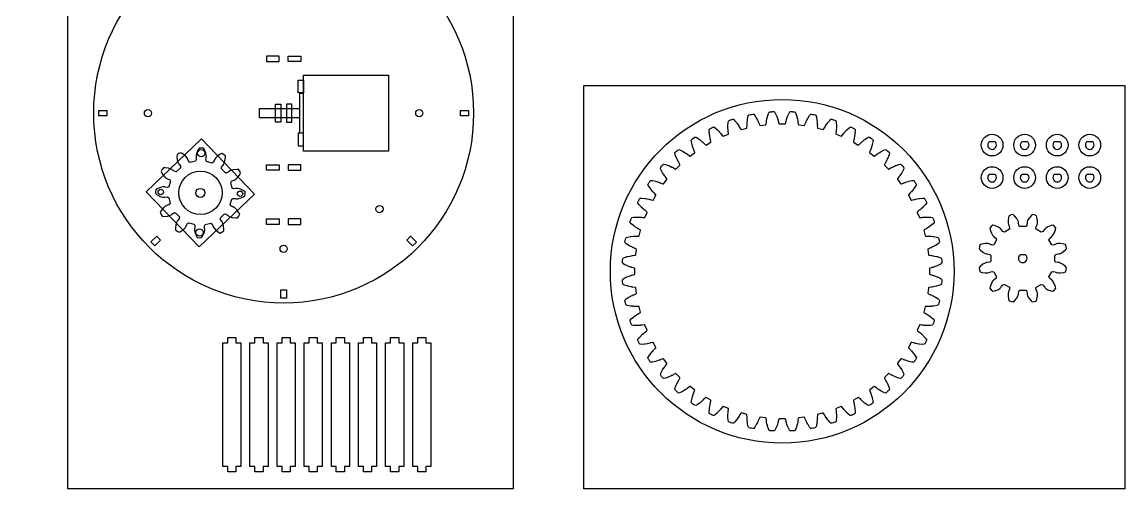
# Model space of a CAD drawing. Header units: millimetres. Extents: x -25 to 584, y 0 to 773.
# Drawn here: x -25 to 584, y 0 to 258 of the extents above; entities that cross this region are included whole.
import ezdxf

# ---------------------------------------------------------------- set-up
doc = ezdxf.new("R2010")
doc.units = ezdxf.units.MM
doc.layers.add('cut', color=1, linetype='Continuous')
doc.layers.add('no_cut', color=4, linetype='Continuous')

# ---------------------------------------------------------------- blocks, each defined once
blk = doc.blocks.new('*U4')
blk.add_lwpolyline([(2.25, 34.18), (5, 34.18), (5, -34.18), (2.25, -34.18), (2.25, -37.18), (-2.25, -37.18), (-2.25, -34.18), (-5, -34.18), (-5, 34.18), (-2.25, 34.18), (-2.25, 37.18), (2.25, 37.18)], close=True)
blk = doc.blocks.new('*U5')
at = {"layer": 'cut', "color": 0, "linetype": 'ByBlock', "lineweight": -2, "transparency": 16777216}
for p in [(0, 0), (15, 0), (30, 0), (45, 0), (60, 0), (75, 0), (90, 0), (105, 0)]:
    blk.add_blockref('*U4', p, dxfattribs=at)
blk = doc.blocks.new('*U7')
at = {"layer": 'cut'}
blk.add_line((-1.455, 1.94), (1.455, 1.94), dxfattribs=at)
blk.add_circle((0, 0), 6, dxfattribs=at)
blk.add_arc((0, 0), 2.425, 126.869898, 53.130102, dxfattribs=at)
blk = doc.blocks.new('*U8')
at = {"color": 0, "linetype": 'ByBlock', "lineweight": -2, "transparency": 16777216}
for p in [(0, 18), (18, 18), (36, 18), (54, 18), (0, 0), (18, 0), (36, 0), (54, 0)]:
    blk.add_blockref('*U7', p, dxfattribs=at)
blk = doc.blocks.new('*U20')
blk.add_lwpolyline([(-1.51, -2.23), (-1.49, 2.27), (1.51, 2.23), (1.49, -2.27)], close=True)
blk = doc.blocks.new('*U22')
at = {"layer": 'cut', "color": 0, "linetype": 'ByBlock', "lineweight": -2, "transparency": 16777216}
blk.add_blockref('*U20', (1339.86, 2522.14), dxfattribs=at)
for p, rotation in [((1269.15, 2492.85), 45), ((1239.86, 2422.14), 90), ((1439.86, 2422.14), 270), ((1269.15, 2351.43), 135), ((1410.57, 2351.43), 225), ((1339.86, 2322.14), 180)]:
    blk.add_blockref('*U20', p, dxfattribs=dict(at, rotation=rotation))

msp = doc.modelspace()

# ---------------------------------------------------------------- linework, layer by layer
at = {"layer": 'cut'}
for p, q in [((130.31, 226.07), (130.31, 219.07)), ((130.31, 189.77), (130.31, 196.77))]:
    msp.add_line(p, q, dxfattribs=at)
for points in [[(109.81, 236.42), (116.81, 236.42), (116.81, 239.42), (109.81, 239.42)], [(121.81, 239.42), (128.81, 239.42), (128.81, 236.42), (121.81, 236.42)], [(117.81, 202.92), (114.81, 202.92), (114.81, 212.92), (117.81, 212.92)], [(120.81, 202.92), (123.81, 202.92), (123.81, 212.92), (120.81, 212.92)], [(306.7, 126.26), (306.71, 126.49), (306.79, 127.3), (306.98, 127.73), (307.76, 128.12), (309.32, 128.58), (309.66, 128.68), (310.64, 128.91), (310.75, 128.93), (311.48, 129.08), (311.62, 129.08), (312.04, 129.18), (312.17, 129.2), (312.42, 129.19), (313.61, 129.42), (313.78, 129.47), (313.86, 129.52), (313.94, 129.59), (314.34, 132.64), (314.28, 132.73), (314.22, 132.8), (314.07, 132.89), (312.98, 133.42), (312.74, 133.48), (312.62, 133.53), (312.23, 133.74), (312.1, 133.77), (311.43, 134.11), (311.33, 134.15), (310.45, 134.63), (310.14, 134.81), (308.76, 135.66), (308.1, 136.24), (308.03, 136.71), (308.16, 137.51), (308.21, 137.73), (308.25, 137.96), (308.43, 138.74), (308.68, 139.15), (309.51, 139.43), (311.11, 139.69), (311.46, 139.74), (312.46, 139.84), (312.57, 139.85), (313.32, 139.9), (313.45, 139.88), (313.89, 139.92), (314.02, 139.93), (314.26, 139.89), (315.48, 139.96), (315.65, 139.99), (315.73, 140.03), (315.83, 140.09), (316.62, 143.06), (316.57, 143.15), (316.52, 143.23), (316.38, 143.34), (315.37, 144.01), (315.14, 144.1), (315.02, 144.17), (314.67, 144.42), (314.54, 144.47), (313.92, 144.89), (313.83, 144.95), (313.02, 145.54), (312.74, 145.76), (311.48, 146.78), (310.9, 147.44), (310.89, 147.91), (311.12, 148.69), (311.2, 148.9), (311.27, 149.12), (311.56, 149.88), (311.86, 150.25), (312.71, 150.42), (314.33, 150.46), (314.69, 150.47), (315.7, 150.44), (315.8, 150.43), (316.55, 150.38), (316.68, 150.35), (317.12, 150.33), (317.25, 150.32), (317.49, 150.25), (318.7, 150.16), (318.88, 150.17), (318.96, 150.2), (319.06, 150.24), (320.24, 153.08), (320.2, 153.19), (320.16, 153.27), (320.04, 153.4), (319.12, 154.19), (318.9, 154.31), (318.8, 154.4), (318.48, 154.69), (318.36, 154.76), (317.8, 155.25), (317.72, 155.33), (316.99, 156.02), (316.74, 156.27), (315.62, 157.45), (315.14, 158.18), (315.19, 158.65), (315.52, 159.38), (315.63, 159.59), (315.73, 159.8), (316.11, 160.51), (316.45, 160.84), (317.32, 160.9), (318.94, 160.73), (319.29, 160.68), (320.28, 160.52), (320.39, 160.5), (321.13, 160.36), (321.25, 160.31), (321.68, 160.24), (321.81, 160.2), (322.03, 160.11), (323.22, 159.86), (323.4, 159.84), (323.49, 159.86), (323.6, 159.89), (325.13, 162.56), (325.11, 162.66), (325.08, 162.75), (324.98, 162.9), (324.17, 163.8), (323.97, 163.95), (323.88, 164.04), (323.6, 164.38), (323.49, 164.46), (323, 165.03), (322.93, 165.11), (322.29, 165.89), (322.08, 166.17), (321.13, 167.49), (320.74, 168.27), (320.86, 168.73), (321.28, 169.42), (321.41, 169.61), (321.54, 169.8), (322.01, 170.46), (322.39, 170.74), (323.26, 170.68), (324.84, 170.3), (325.18, 170.21), (326.15, 169.93), (326.25, 169.89), (326.96, 169.65), (327.08, 169.59), (327.5, 169.46), (327.62, 169.41), (327.83, 169.28), (328.98, 168.88), (329.15, 168.84), (329.24, 168.85), (329.35, 168.87), (331.22, 171.31), (331.21, 171.42), (331.19, 171.5), (331.11, 171.66), (330.43, 172.67), (330.25, 172.84), (330.17, 172.94), (329.94, 173.31), (329.84, 173.41), (329.43, 174.03), (329.37, 174.12), (328.84, 174.98), (328.67, 175.29), (327.9, 176.72), (327.62, 177.54), (327.79, 177.99), (328.3, 178.61), (328.45, 178.78), (328.6, 178.96), (329.15, 179.55), (329.57, 179.77), (330.43, 179.61), (331.94, 179.03), (332.27, 178.89), (333.19, 178.48), (333.29, 178.43), (333.96, 178.1), (334.07, 178.03), (334.47, 177.84), (334.58, 177.78), (334.77, 177.63), (335.86, 177.08), (336.03, 177.02), (336.12, 177.01), (336.23, 177.01), (338.4, 179.19), (338.41, 179.3), (338.4, 179.39), (338.34, 179.56), (337.79, 180.64), (337.64, 180.83), (337.57, 180.95), (337.39, 181.34), (337.31, 181.45), (336.98, 182.13), (336.93, 182.22), (336.52, 183.14), (336.39, 183.47), (335.81, 184.99), (335.64, 185.84), (335.87, 186.26), (336.46, 186.81), (336.63, 186.96), (336.8, 187.12), (337.43, 187.63), (337.87, 187.8), (338.7, 187.52), (340.13, 186.75), (340.43, 186.57), (341.29, 186.04), (341.38, 185.98), (342, 185.57), (342.1, 185.48), (342.47, 185.24), (342.58, 185.16), (342.75, 184.99), (343.75, 184.3), (343.91, 184.22), (344, 184.2), (344.11, 184.19), (346.55, 186.07), (346.57, 186.17), (346.57, 186.26), (346.53, 186.44), (346.13, 187.59), (346.01, 187.79), (345.96, 187.92), (345.83, 188.33), (345.76, 188.45), (345.52, 189.16), (345.49, 189.26), (345.2, 190.23), (345.11, 190.57), (344.74, 192.15), (344.68, 193.02), (344.96, 193.41), (345.61, 193.88), (345.81, 194), (346, 194.14), (346.68, 194.56), (347.15, 194.67), (347.93, 194.29), (349.24, 193.33), (349.53, 193.12), (350.31, 192.48), (350.39, 192.41), (350.95, 191.92), (351.04, 191.82), (351.37, 191.54), (351.47, 191.44), (351.61, 191.25), (352.52, 190.44), (352.67, 190.34), (352.75, 190.31), (352.86, 190.28), (355.52, 191.82), (355.56, 191.92), (355.57, 192.01), (355.56, 192.19), (355.31, 193.38), (355.21, 193.6), (355.18, 193.74), (355.1, 194.16), (355.06, 194.29), (354.91, 195.02), (354.89, 195.13), (354.73, 196.13), (354.69, 196.48), (354.52, 198.09), (354.58, 198.96), (354.91, 199.31), (355.62, 199.69), (355.83, 199.79), (356.03, 199.89), (356.76, 200.22), (357.24, 200.27), (357.97, 199.79), (359.14, 198.68), (359.4, 198.43), (360.09, 197.69), (360.16, 197.61), (360.66, 197.05), (360.73, 196.94), (361.02, 196.62), (361.1, 196.51), (361.22, 196.3), (362.01, 195.38), (362.15, 195.26), (362.23, 195.21), (362.33, 195.18), (365.17, 196.35), (365.22, 196.45), (365.24, 196.54), (365.25, 196.72), (365.16, 197.93), (365.09, 198.16), (365.08, 198.3), (365.06, 198.73), (365.03, 198.86), (364.98, 199.61), (364.98, 199.72), (364.95, 200.73), (364.95, 201.08), (365, 202.7), (365.17, 203.56), (365.54, 203.86), (366.29, 204.14), (366.51, 204.21), (366.73, 204.29), (367.5, 204.52), (367.98, 204.51), (368.63, 203.94), (369.66, 202.68), (369.87, 202.4), (370.47, 201.58), (370.53, 201.49), (370.94, 200.87), (371, 200.75), (371.25, 200.39), (371.32, 200.28), (371.41, 200.05), (372.07, 199.03), (372.19, 198.9), (372.26, 198.84), (372.36, 198.79), (375.33, 199.59), (375.39, 199.68), (375.43, 199.76), (375.46, 199.94), (375.53, 201.15), (375.49, 201.39), (375.49, 201.53), (375.53, 201.96), (375.52, 202.1), (375.57, 202.84), (375.58, 202.95), (375.68, 203.96), (375.73, 204.3), (375.98, 205.91), (376.27, 206.73), (376.67, 206.98), (377.46, 207.17), (377.68, 207.21), (377.91, 207.26), (378.7, 207.39), (379.18, 207.31), (379.75, 206.66), (380.6, 205.27), (380.78, 204.97), (381.26, 204.08), (381.31, 203.99), (381.64, 203.31), (381.68, 203.19), (381.88, 202.8), (381.94, 202.68), (381.99, 202.44), (382.52, 201.34), (382.62, 201.19), (382.68, 201.13), (382.77, 201.07), (385.82, 201.47), (385.89, 201.56), (385.94, 201.63), (386, 201.8), (386.22, 203), (386.22, 203.24), (386.24, 203.37), (386.33, 203.8), (386.34, 203.93), (386.48, 204.67), (386.51, 204.77), (386.74, 205.75), (386.83, 206.09), (387.3, 207.65), (387.68, 208.43), (388.12, 208.63), (388.92, 208.71), (389.15, 208.72), (389.38, 208.74), (390.19, 208.76), (390.64, 208.63), (391.13, 207.9), (391.79, 206.42), (391.93, 206.09), (392.29, 205.15), (392.33, 205.05), (392.57, 204.34), (392.59, 204.21), (392.74, 203.8), (392.78, 203.67), (392.8, 203.43), (393.18, 202.27), (393.26, 202.11), (393.32, 202.04), (393.4, 201.97), (396.47, 201.97), (396.55, 202.04), (396.61, 202.11), (396.69, 202.27), (397.07, 203.43), (397.09, 203.67), (397.13, 203.8), (397.28, 204.21), (397.3, 204.34), (397.55, 205.05), (397.58, 205.15), (397.94, 206.09), (398.08, 206.42), (398.74, 207.9), (399.23, 208.63), (399.68, 208.76), (400.49, 208.74), (400.72, 208.72), (400.95, 208.71), (401.75, 208.63), (402.19, 208.43), (402.57, 207.65), (403.04, 206.09), (403.13, 205.75), (403.36, 204.77), (403.39, 204.67), (403.53, 203.93), (403.54, 203.8), (403.63, 203.37), (403.65, 203.24), (403.65, 203), (403.87, 201.8), (403.93, 201.63), (403.98, 201.56), (404.05, 201.47), (407.1, 201.07), (407.19, 201.13), (407.25, 201.19), (407.35, 201.34), (407.88, 202.44), (407.93, 202.68), (407.99, 202.8), (408.19, 203.19), (408.23, 203.31), (408.56, 203.99), (408.61, 204.08), (409.09, 204.97), (409.27, 205.27), (410.12, 206.66), (410.7, 207.31), (411.17, 207.39), (411.96, 207.26), (412.19, 207.21), (412.41, 207.17), (413.2, 206.98), (413.6, 206.73), (413.89, 205.91), (414.14, 204.3), (414.19, 203.96), (414.29, 202.95), (414.3, 202.84), (414.35, 202.1), (414.34, 201.96), (414.38, 201.53), (414.38, 201.39), (414.34, 201.15), (414.41, 199.94), (414.44, 199.76), (414.48, 199.68), (414.54, 199.59), (417.51, 198.79), (417.61, 198.84), (417.68, 198.9), (417.8, 199.03), (418.46, 200.05), (418.55, 200.28), (418.62, 200.39), (418.87, 200.75), (418.93, 200.87), (419.34, 201.49), (419.41, 201.58), (420, 202.4), (420.21, 202.68), (421.24, 203.94), (421.89, 204.51), (422.37, 204.52), (423.14, 204.29), (423.36, 204.21), (423.58, 204.14), (424.33, 203.86), (424.7, 203.56), (424.87, 202.7), (424.92, 201.08), (424.92, 200.73), (424.89, 199.72), (424.89, 199.61), (424.84, 198.86), (424.81, 198.73), (424.79, 198.3), (424.78, 198.16), (424.71, 197.93), (424.62, 196.72), (424.63, 196.54), (424.65, 196.45), (424.7, 196.35), (427.54, 195.18), (427.64, 195.21), (427.72, 195.26), (427.86, 195.38), (428.65, 196.3), (428.77, 196.51), (428.85, 196.62), (429.15, 196.94), (429.22, 197.05), (429.71, 197.61), (429.78, 197.69), (430.47, 198.43), (430.73, 198.68), (431.91, 199.79), (432.63, 200.27), (433.11, 200.22), (433.84, 199.89), (434.04, 199.79), (434.25, 199.69), (434.96, 199.31), (435.29, 198.96), (435.35, 198.09), (435.18, 196.48), (435.14, 196.13), (434.98, 195.13), (434.96, 195.02), (434.82, 194.29), (434.77, 194.16), (434.69, 193.74), (434.66, 193.6), (434.56, 193.38), (434.31, 192.19), (434.3, 192.01), (434.31, 191.92), (434.35, 191.82), (437.01, 190.28), (437.12, 190.31), (437.2, 190.34), (437.35, 190.44), (438.26, 191.25), (438.4, 191.44), (438.5, 191.54), (438.83, 191.82), (438.92, 191.92), (439.48, 192.41), (439.56, 192.48), (440.35, 193.12), (440.63, 193.33), (441.94, 194.29), (442.72, 194.67), (443.19, 194.56), (443.87, 194.14), (444.06, 194), (444.26, 193.88), (444.91, 193.41), (445.19, 193.02), (445.14, 192.15), (444.76, 190.57), (444.67, 190.23), (444.38, 189.26), (444.35, 189.16), (444.11, 188.45), (444.04, 188.33), (443.91, 187.92), (443.87, 187.79), (443.74, 187.59), (443.34, 186.44), (443.3, 186.26), (443.3, 186.17), (443.32, 186.07), (445.76, 184.19), (445.87, 184.2), (445.96, 184.22), (446.12, 184.3), (447.12, 184.99), (447.29, 185.16), (447.4, 185.24), (447.77, 185.48), (447.87, 185.57), (448.49, 185.98), (448.58, 186.04), (449.44, 186.57), (449.75, 186.75), (451.17, 187.52), (452, 187.8), (452.44, 187.63), (453.07, 187.12), (453.24, 186.96), (453.41, 186.81), (454, 186.26), (454.23, 185.84), (454.06, 184.99), (453.48, 183.47), (453.35, 183.14), (452.94, 182.22), (452.89, 182.13), (452.56, 181.45), (452.48, 181.34), (452.3, 180.95), (452.23, 180.83), (452.08, 180.64), (451.53, 179.56), (451.47, 179.39), (451.46, 179.3), (451.47, 179.19), (453.64, 177.01), (453.75, 177.01), (453.84, 177.02), (454.01, 177.08), (455.1, 177.63), (455.29, 177.78), (455.4, 177.84), (455.8, 178.03), (455.91, 178.1), (456.58, 178.43), (456.68, 178.48), (457.6, 178.89), (457.93, 179.03), (459.44, 179.61), (460.3, 179.77), (460.72, 179.55), (461.27, 178.96), (461.42, 178.78), (461.57, 178.61), (462.08, 177.99), (462.25, 177.54), (461.98, 176.72), (461.2, 175.29), (461.03, 174.98), (460.5, 174.12), (460.44, 174.03), (460.03, 173.41), (459.93, 173.31), (459.7, 172.94), (459.62, 172.84), (459.44, 172.67), (458.76, 171.66), (458.68, 171.5), (458.66, 171.42), (458.65, 171.31), (460.52, 168.87), (460.63, 168.85), (460.72, 168.84), (460.89, 168.88), (462.04, 169.28), (462.25, 169.41), (462.37, 169.46), (462.79, 169.59), (462.91, 169.65), (463.62, 169.89), (463.72, 169.93), (464.69, 170.21), (465.03, 170.3), (466.61, 170.68), (467.48, 170.74), (467.86, 170.46), (468.33, 169.8), (468.46, 169.61), (468.59, 169.42), (469.02, 168.73), (469.13, 168.27), (468.74, 167.49), (467.79, 166.17), (467.58, 165.89), (466.94, 165.11), (466.87, 165.03), (466.38, 164.46), (466.27, 164.38), (465.99, 164.04), (465.9, 163.95), (465.7, 163.8), (464.89, 162.9), (464.79, 162.75), (464.76, 162.66), (464.74, 162.56), (466.28, 159.89), (466.38, 159.86), (466.47, 159.84), (466.65, 159.86), (467.84, 160.11), (468.06, 160.2), (468.19, 160.24), (468.62, 160.31), (468.75, 160.36), (469.48, 160.5), (469.59, 160.52), (470.58, 160.68), (470.93, 160.73), (472.55, 160.9), (473.42, 160.84), (473.76, 160.51), (474.14, 159.8), (474.24, 159.59), (474.35, 159.38), (474.68, 158.65), (474.73, 158.18), (474.25, 157.45), (473.13, 156.27), (472.88, 156.02), (472.15, 155.33), (472.07, 155.25), (471.51, 154.76), (471.39, 154.69), (471.07, 154.4), (470.97, 154.31), (470.75, 154.19), (469.83, 153.4), (469.71, 153.27), (469.67, 153.19), (469.63, 153.08), (470.81, 150.24), (470.91, 150.2), (470.99, 150.17), (471.17, 150.16), (472.39, 150.25), (472.62, 150.32), (472.75, 150.33), (473.19, 150.35), (473.32, 150.38), (474.07, 150.43), (474.17, 150.44), (475.18, 150.47), (475.54, 150.46), (477.16, 150.42), (478.01, 150.25), (478.31, 149.88), (478.6, 149.12), (478.67, 148.9), (478.75, 148.69), (478.98, 147.91), (478.97, 147.44), (478.39, 146.78), (477.13, 145.76), (476.86, 145.54), (476.04, 144.95), (475.95, 144.89), (475.33, 144.47), (475.2, 144.42), (474.85, 144.17), (474.73, 144.1), (474.51, 144.01), (473.49, 143.34), (473.35, 143.23), (473.3, 143.15), (473.25, 143.06), (474.04, 140.09), (474.14, 140.03), (474.22, 139.99), (474.4, 139.96), (475.61, 139.89), (475.85, 139.93), (475.98, 139.92), (476.42, 139.88), (476.55, 139.9), (477.3, 139.85), (477.41, 139.84), (478.41, 139.74), (478.76, 139.69), (480.36, 139.43), (481.19, 139.15), (481.44, 138.74), (481.62, 137.96), (481.66, 137.73), (481.71, 137.51), (481.84, 136.71), (481.77, 136.24), (481.11, 135.66), (479.73, 134.81), (479.43, 134.63), (478.54, 134.15), (478.44, 134.11), (477.77, 133.77), (477.64, 133.74), (477.26, 133.53), (477.13, 133.48), (476.9, 133.42), (475.8, 132.89), (475.65, 132.8), (475.59, 132.73), (475.53, 132.64), (475.93, 129.59), (476.01, 129.52), (476.09, 129.47), (476.26, 129.42), (477.45, 129.19), (477.7, 129.2), (477.83, 129.18), (478.25, 129.08), (478.39, 129.08), (479.12, 128.93), (479.23, 128.91), (480.21, 128.68), (480.55, 128.58), (482.11, 128.12), (482.89, 127.73), (483.08, 127.3), (483.16, 126.49), (483.17, 126.26), (483.19, 126.03), (483.22, 125.23), (483.08, 124.77), (482.36, 124.28), (480.88, 123.62), (480.55, 123.48), (479.61, 123.13), (479.51, 123.09), (478.8, 122.85), (478.66, 122.83), (478.25, 122.68), (478.13, 122.64), (477.88, 122.61), (476.73, 122.23), (476.57, 122.16), (476.5, 122.1), (476.42, 122.02), (476.42, 118.94), (476.5, 118.86), (476.57, 118.8), (476.73, 118.73), (477.88, 118.35), (478.13, 118.32), (478.25, 118.28), (478.66, 118.13), (478.8, 118.11), (479.51, 117.87), (479.61, 117.83), (480.55, 117.47), (480.88, 117.34), (482.36, 116.67), (483.08, 116.19), (483.22, 115.73), (483.19, 114.93), (483.17, 114.7), (483.16, 114.47), (483.08, 113.66), (482.89, 113.23), (482.11, 112.84), (480.55, 112.38), (480.21, 112.28), (479.23, 112.05), (479.12, 112.03), (478.39, 111.88), (478.25, 111.88), (477.83, 111.78), (477.7, 111.76), (477.45, 111.77), (476.26, 111.54), (476.09, 111.49), (476.01, 111.44), (475.93, 111.37), (475.53, 108.32), (475.59, 108.23), (475.65, 108.16), (475.8, 108.06), (476.9, 107.54), (477.13, 107.48), (477.26, 107.43), (477.64, 107.22), (477.77, 107.19), (478.44, 106.85), (478.54, 106.8), (479.43, 106.33), (479.73, 106.15), (481.11, 105.3), (481.77, 104.72), (481.84, 104.25), (481.71, 103.45), (481.66, 103.23), (481.62, 103), (481.44, 102.22), (481.19, 101.81), (480.36, 101.53), (478.76, 101.27), (478.41, 101.22), (477.41, 101.12), (477.3, 101.11), (476.55, 101.06), (476.42, 101.08), (475.98, 101.04), (475.85, 101.03), (475.61, 101.07), (474.4, 101), (474.22, 100.97), (474.14, 100.93), (474.04, 100.87), (473.25, 97.9), (473.3, 97.81), (473.35, 97.73), (473.49, 97.62), (474.51, 96.95), (474.73, 96.86), (474.85, 96.79), (475.2, 96.54), (475.33, 96.49), (475.95, 96.07), (476.04, 96.01), (476.86, 95.42), (477.13, 95.2), (478.39, 94.18), (478.97, 93.52), (478.98, 93.04), (478.75, 92.27), (478.67, 92.06), (478.6, 91.84), (478.31, 91.08), (478.01, 90.71), (477.16, 90.54), (475.54, 90.5), (475.18, 90.49), (474.17, 90.52), (474.07, 90.53), (473.32, 90.58), (473.19, 90.61), (472.75, 90.63), (472.62, 90.64), (472.39, 90.71), (471.17, 90.8), (470.99, 90.79), (470.91, 90.76), (470.81, 90.72), (469.63, 87.88), (469.67, 87.77), (469.71, 87.69), (469.83, 87.56), (470.75, 86.77), (470.97, 86.65), (471.07, 86.56), (471.39, 86.27), (471.51, 86.2), (472.07, 85.7), (472.15, 85.63), (472.88, 84.94), (473.13, 84.69), (474.25, 83.51), (474.73, 82.78), (474.68, 82.31), (474.35, 81.57), (474.24, 81.37), (474.14, 81.16), (473.76, 80.45), (473.42, 80.12), (472.55, 80.06), (470.93, 80.23), (470.58, 80.27), (469.59, 80.44), (469.48, 80.46), (468.75, 80.6), (468.62, 80.65), (468.19, 80.72), (468.06, 80.75), (467.84, 80.85), (466.65, 81.1), (466.47, 81.12), (466.38, 81.1), (466.28, 81.07), (464.74, 78.4), (464.76, 78.3), (464.79, 78.21), (464.89, 78.06), (465.7, 77.16), (465.9, 77.01), (465.99, 76.92), (466.27, 76.58), (466.38, 76.5), (466.87, 75.93), (466.94, 75.85), (467.58, 75.07), (467.79, 74.79), (468.74, 73.47), (469.13, 72.69), (469.02, 72.23), (468.59, 71.54), (468.46, 71.35), (468.33, 71.16), (467.86, 70.5), (467.48, 70.22), (466.61, 70.28), (465.03, 70.66), (464.69, 70.74), (463.72, 71.03), (463.62, 71.07), (462.91, 71.31), (462.79, 71.37), (462.37, 71.5), (462.25, 71.55), (462.04, 71.68), (460.89, 72.08), (460.72, 72.12), (460.63, 72.11), (460.52, 72.09), (458.65, 69.65), (458.66, 69.54), (458.68, 69.46), (458.76, 69.3), (459.44, 68.29), (459.62, 68.12), (459.7, 68.01), (459.93, 67.65), (460.03, 67.55), (460.44, 66.93), (460.5, 66.84), (461.03, 65.98), (461.2, 65.67), (461.98, 64.24), (462.25, 63.42), (462.08, 62.97), (461.57, 62.35), (461.42, 62.18), (461.27, 62), (460.72, 61.41), (460.3, 61.19), (459.44, 61.35), (457.93, 61.93), (457.6, 62.07), (456.68, 62.48), (456.58, 62.53), (455.91, 62.86), (455.8, 62.93), (455.4, 63.12), (455.29, 63.18), (455.1, 63.33), (454.01, 63.88), (453.84, 63.94), (453.75, 63.95), (453.64, 63.95), (451.47, 61.77), (451.46, 61.66), (451.47, 61.57), (451.53, 61.4), (452.08, 60.32), (452.23, 60.13), (452.3, 60.01), (452.48, 59.62), (452.56, 59.51), (452.89, 58.83), (452.94, 58.74), (453.35, 57.82), (453.48, 57.49), (454.06, 55.97), (454.23, 55.12), (454, 54.7), (453.41, 54.15), (453.24, 54), (453.07, 53.84), (452.44, 53.33), (452, 53.16), (451.17, 53.44), (449.75, 54.21), (449.44, 54.39), (448.58, 54.92), (448.49, 54.98), (447.87, 55.39), (447.77, 55.48), (447.4, 55.72), (447.29, 55.8), (447.12, 55.97), (446.12, 56.66), (445.96, 56.74), (445.87, 56.76), (445.76, 56.77), (443.32, 54.89), (443.3, 54.79), (443.3, 54.7), (443.34, 54.52), (443.74, 53.37), (443.87, 53.17), (443.91, 53.04), (444.04, 52.62), (444.11, 52.51), (444.35, 51.8), (444.38, 51.69), (444.67, 50.73), (444.76, 50.39), (445.14, 48.81), (445.19, 47.94), (444.91, 47.55), (444.26, 47.08), (444.06, 46.96), (443.87, 46.82), (443.19, 46.4), (442.72, 46.29), (441.94, 46.67), (440.63, 47.62), (440.35, 47.84), (439.56, 48.48), (439.48, 48.55), (438.92, 49.04), (438.83, 49.14), (438.5, 49.42), (438.4, 49.51), (438.26, 49.71), (437.35, 50.52), (437.2, 50.62), (437.12, 50.65), (437.01, 50.68), (434.35, 49.14), (434.31, 49.04), (434.3, 48.95), (434.31, 48.77), (434.56, 47.58), (434.66, 47.36), (434.69, 47.22), (434.77, 46.8), (434.82, 46.67), (434.96, 45.94), (434.98, 45.83), (435.14, 44.83), (435.18, 44.48), (435.35, 42.87), (435.29, 42), (434.96, 41.65), (434.25, 41.27), (434.04, 41.17), (433.84, 41.07), (433.11, 40.74), (432.63, 40.69), (431.91, 41.17), (430.73, 42.28), (430.47, 42.53), (429.78, 43.27), (429.71, 43.35), (429.22, 43.91), (429.15, 44.02), (428.85, 44.34), (428.77, 44.45), (428.65, 44.66), (427.86, 45.58), (427.72, 45.7), (427.64, 45.75), (427.54, 45.78), (424.7, 44.61), (424.65, 44.51), (424.63, 44.42), (424.62, 44.24), (424.71, 43.03), (424.78, 42.8), (424.79, 42.66), (424.81, 42.23), (424.84, 42.1), (424.89, 41.35), (424.89, 41.24), (424.92, 40.23), (424.92, 39.88), (424.87, 38.26), (424.7, 37.4), (424.33, 37.1), (423.58, 36.82), (423.36, 36.75), (423.14, 36.67), (422.37, 36.44), (421.89, 36.45), (421.24, 37.02), (420.21, 38.28), (420, 38.56), (419.41, 39.38), (419.34, 39.47), (418.93, 40.09), (418.87, 40.21), (418.62, 40.57), (418.55, 40.68), (418.46, 40.91), (417.8, 41.93), (417.68, 42.06), (417.61, 42.12), (417.51, 42.17), (414.54, 41.37), (414.48, 41.28), (414.44, 41.2), (414.41, 41.02), (414.34, 39.81), (414.38, 39.57), (414.38, 39.43), (414.34, 39), (414.35, 38.86), (414.3, 38.12), (414.29, 38.01), (414.19, 37), (414.14, 36.65), (413.89, 35.05), (413.6, 34.23), (413.2, 33.98), (412.41, 33.79), (412.19, 33.75), (411.96, 33.7), (411.17, 33.57), (410.7, 33.65), (410.12, 34.3), (409.27, 35.69), (409.09, 35.99), (408.61, 36.88), (408.56, 36.97), (408.23, 37.64), (408.19, 37.77), (407.99, 38.16), (407.93, 38.28), (407.88, 38.52), (407.35, 39.62), (407.25, 39.77), (407.19, 39.83), (407.1, 39.89), (404.05, 39.49), (403.98, 39.4), (403.93, 39.33), (403.87, 39.16), (403.65, 37.96), (403.65, 37.72), (403.63, 37.59), (403.54, 37.16), (403.53, 37.03), (403.39, 36.29), (403.36, 36.19), (403.13, 35.21), (403.04, 34.86), (402.57, 33.31), (402.19, 32.53), (401.75, 32.33), (400.95, 32.25), (400.72, 32.24), (400.49, 32.22), (399.68, 32.2), (399.23, 32.33), (398.74, 33.06), (398.08, 34.54), (397.94, 34.86), (397.58, 35.81), (397.55, 35.91), (397.3, 36.62), (397.28, 36.75), (397.13, 37.16), (397.09, 37.29), (397.07, 37.53), (396.69, 38.69), (396.61, 38.85), (396.55, 38.92), (396.47, 38.99), (393.4, 38.99), (393.32, 38.92), (393.26, 38.85), (393.18, 38.69), (392.8, 37.53), (392.78, 37.29), (392.74, 37.16), (392.59, 36.75), (392.57, 36.62), (392.33, 35.91), (392.29, 35.81), (391.93, 34.86), (391.79, 34.54), (391.13, 33.06), (390.64, 32.33), (390.19, 32.2), (389.38, 32.22), (389.15, 32.24), (388.92, 32.25), (388.12, 32.33), (387.68, 32.53), (387.3, 33.31), (386.83, 34.86), (386.74, 35.21), (386.51, 36.19), (386.48, 36.29), (386.34, 37.03), (386.33, 37.16), (386.24, 37.59), (386.22, 37.72), (386.22, 37.96), (386, 39.16), (385.94, 39.33), (385.89, 39.4), (385.82, 39.49), (382.77, 39.89), (382.68, 39.83), (382.62, 39.77), (382.52, 39.62), (381.99, 38.52), (381.94, 38.28), (381.88, 38.16), (381.68, 37.77), (381.64, 37.64), (381.31, 36.97), (381.26, 36.88), (380.78, 35.99), (380.6, 35.69), (379.75, 34.3), (379.18, 33.65), (378.7, 33.57), (377.91, 33.7), (377.68, 33.75), (377.46, 33.79), (376.67, 33.98), (376.27, 34.23), (375.98, 35.05), (375.73, 36.65), (375.68, 37), (375.58, 38.01), (375.57, 38.12), (375.52, 38.86), (375.53, 39), (375.49, 39.43), (375.49, 39.57), (375.53, 39.81), (375.46, 41.02), (375.43, 41.2), (375.39, 41.28), (375.33, 41.37), (372.36, 42.17), (372.26, 42.12), (372.19, 42.06), (372.07, 41.93), (371.41, 40.91), (371.32, 40.68), (371.25, 40.57), (371, 40.21), (370.94, 40.09), (370.53, 39.47), (370.47, 39.38), (369.87, 38.56), (369.66, 38.28), (368.63, 37.02), (367.98, 36.45), (367.5, 36.44), (366.73, 36.67), (366.51, 36.75), (366.29, 36.82), (365.54, 37.1), (365.17, 37.4), (365, 38.26), (364.95, 39.88), (364.95, 40.23), (364.98, 41.24), (364.98, 41.35), (365.03, 42.1), (365.06, 42.23), (365.08, 42.66), (365.09, 42.8), (365.16, 43.03), (365.25, 44.24), (365.24, 44.42), (365.22, 44.51), (365.17, 44.61), (362.33, 45.78), (362.23, 45.75), (362.15, 45.7), (362.01, 45.58), (361.22, 44.66), (361.1, 44.45), (361.02, 44.34), (360.73, 44.02), (360.66, 43.91), (360.16, 43.35), (360.09, 43.27), (359.4, 42.53), (359.14, 42.28), (357.97, 41.17), (357.24, 40.69), (356.76, 40.74), (356.03, 41.07), (355.83, 41.17), (355.62, 41.27), (354.91, 41.65), (354.58, 42), (354.52, 42.87), (354.69, 44.48), (354.73, 44.83), (354.89, 45.83), (354.91, 45.94), (355.06, 46.67), (355.1, 46.8), (355.18, 47.22), (355.21, 47.36), (355.31, 47.58), (355.56, 48.77), (355.57, 48.95), (355.56, 49.04), (355.52, 49.14), (352.86, 50.68), (352.75, 50.65), (352.67, 50.62), (352.52, 50.52), (351.61, 49.71), (351.47, 49.51), (351.37, 49.42), (351.04, 49.14), (350.95, 49.04), (350.39, 48.55), (350.31, 48.48), (349.53, 47.84), (349.24, 47.62), (347.93, 46.67), (347.15, 46.29), (346.68, 46.4), (346, 46.82), (345.81, 46.96), (345.61, 47.08), (344.96, 47.55), (344.68, 47.94), (344.74, 48.81), (345.11, 50.39), (345.2, 50.73), (345.49, 51.69), (345.52, 51.8), (345.76, 52.51), (345.83, 52.62), (345.96, 53.04), (346.01, 53.17), (346.13, 53.37), (346.53, 54.52), (346.57, 54.7), (346.57, 54.79), (346.55, 54.89), (344.11, 56.77), (344, 56.76), (343.91, 56.74), (343.75, 56.66), (342.75, 55.97), (342.58, 55.8), (342.47, 55.72), (342.1, 55.48), (342, 55.39), (341.38, 54.98), (341.29, 54.92), (340.43, 54.39), (340.13, 54.21), (338.7, 53.44), (337.87, 53.16), (337.43, 53.33), (336.8, 53.84), (336.63, 54), (336.46, 54.15), (335.87, 54.7), (335.64, 55.12), (335.81, 55.97), (336.39, 57.49), (336.52, 57.82), (336.93, 58.74), (336.98, 58.83), (337.31, 59.51), (337.39, 59.62), (337.57, 60.01), (337.64, 60.13), (337.79, 60.32), (338.34, 61.4), (338.4, 61.57), (338.41, 61.66), (338.4, 61.77), (336.23, 63.95), (336.12, 63.95), (336.03, 63.94), (335.86, 63.88), (334.77, 63.33), (334.58, 63.18), (334.47, 63.12), (334.07, 62.93), (333.96, 62.86), (333.29, 62.53), (333.19, 62.48), (332.27, 62.07), (331.94, 61.93), (330.43, 61.35), (329.57, 61.19), (329.15, 61.41), (328.6, 62), (328.45, 62.18), (328.3, 62.35), (327.79, 62.97), (327.62, 63.42), (327.9, 64.24), (328.67, 65.67), (328.84, 65.98), (329.37, 66.84), (329.43, 66.93), (329.84, 67.55), (329.94, 67.65), (330.17, 68.01), (330.25, 68.12), (330.43, 68.29), (331.11, 69.3), (331.19, 69.46), (331.21, 69.54), (331.22, 69.65), (329.35, 72.09), (329.24, 72.11), (329.15, 72.12), (328.98, 72.08), (327.83, 71.68), (327.62, 71.55), (327.5, 71.5), (327.08, 71.37), (326.96, 71.31), (326.25, 71.07), (326.15, 71.03), (325.18, 70.74), (324.84, 70.66), (323.26, 70.28), (322.39, 70.22), (322.01, 70.5), (321.54, 71.16), (321.41, 71.35), (321.28, 71.54), (320.86, 72.23), (320.74, 72.69), (321.13, 73.47), (322.08, 74.79), (322.29, 75.07), (322.93, 75.85), (323, 75.93), (323.49, 76.5), (323.6, 76.58), (323.88, 76.92), (323.97, 77.01), (324.17, 77.16), (324.98, 78.06), (325.08, 78.21), (325.11, 78.3), (325.13, 78.4), (323.6, 81.07), (323.49, 81.1), (323.4, 81.12), (323.22, 81.1), (322.03, 80.85), (321.81, 80.75), (321.68, 80.72), (321.25, 80.65), (321.13, 80.6), (320.39, 80.46), (320.28, 80.44), (319.29, 80.27), (318.94, 80.23), (317.32, 80.06), (316.45, 80.12), (316.11, 80.45), (315.73, 81.16), (315.63, 81.37), (315.52, 81.57), (315.19, 82.31), (315.14, 82.78), (315.62, 83.51), (316.74, 84.69), (316.99, 84.94), (317.72, 85.63), (317.8, 85.7), (318.36, 86.2), (318.48, 86.27), (318.8, 86.56), (318.9, 86.65), (319.12, 86.77), (320.04, 87.56), (320.16, 87.69), (320.2, 87.77), (320.24, 87.88), (319.06, 90.72), (318.96, 90.76), (318.88, 90.79), (318.7, 90.8), (317.49, 90.71), (317.25, 90.64), (317.12, 90.63), (316.68, 90.61), (316.55, 90.58), (315.8, 90.53), (315.7, 90.52), (314.69, 90.49), (314.33, 90.5), (312.71, 90.54), (311.86, 90.71), (311.56, 91.08), (311.27, 91.84), (311.2, 92.06), (311.12, 92.27), (310.89, 93.04), (310.9, 93.52), (311.48, 94.18), (312.74, 95.2), (313.02, 95.42), (313.83, 96.01), (313.92, 96.07), (314.54, 96.49), (314.67, 96.54), (315.02, 96.79), (315.14, 96.86), (315.37, 96.95), (316.38, 97.62), (316.52, 97.73), (316.57, 97.81), (316.62, 97.9), (315.83, 100.87), (315.73, 100.93), (315.65, 100.97), (315.48, 101), (314.26, 101.07), (314.02, 101.03), (313.89, 101.04), (313.45, 101.08), (313.32, 101.06), (312.57, 101.11), (312.46, 101.12), (311.46, 101.22), (311.11, 101.27), (309.51, 101.53), (308.68, 101.81), (308.43, 102.22), (308.25, 103), (308.21, 103.23), (308.16, 103.45), (308.03, 104.25), (308.1, 104.72), (308.76, 105.3), (310.14, 106.15), (310.45, 106.33), (311.33, 106.8), (311.43, 106.85), (312.1, 107.19), (312.23, 107.22), (312.62, 107.43), (312.74, 107.48), (312.98, 107.54), (314.07, 108.06), (314.22, 108.16), (314.28, 108.23), (314.34, 108.32), (313.94, 111.37), (313.86, 111.44), (313.78, 111.49), (313.61, 111.54), (312.42, 111.77), (312.17, 111.76), (312.04, 111.78), (311.62, 111.88), (311.48, 111.88), (310.75, 112.03), (310.64, 112.05), (309.66, 112.28), (309.32, 112.38), (307.76, 112.84), (306.98, 113.23), (306.79, 113.66), (306.71, 114.47), (306.7, 114.7), (306.68, 114.93), (306.65, 115.73), (306.79, 116.19), (307.51, 116.67), (309, 117.34), (309.32, 117.47), (310.26, 117.83), (310.37, 117.87), (311.07, 118.11), (311.21, 118.13), (311.62, 118.28), (311.75, 118.32), (311.99, 118.35), (313.14, 118.73), (313.3, 118.8), (313.37, 118.86), (313.45, 118.94), (313.45, 122.02), (313.37, 122.1), (313.3, 122.16), (313.14, 122.23), (311.99, 122.61), (311.75, 122.64), (311.62, 122.68), (311.21, 122.83), (311.07, 122.85), (310.37, 123.09), (310.26, 123.13), (309.32, 123.48), (309, 123.62), (307.51, 124.28), (306.79, 124.77), (306.65, 125.23), (306.68, 126.03)], [(109.81, 179.42), (116.81, 179.42), (116.81, 176.42), (109.81, 176.42)], [(121.81, 176.42), (128.81, 176.42), (128.81, 179.42), (121.81, 179.42)], [(109.81, 149.42), (116.81, 149.42), (116.81, 146.42), (109.81, 146.42)], [(121.81, 146.42), (128.81, 146.42), (128.81, 149.42), (121.81, 149.42)], [(535.7, 145.92), (535.88, 146.23), (535.93, 146.35), (536.07, 147.07), (536.1, 148.42), (535.79, 150.36), (535.49, 151.23), (534.39, 151.63), (533.23, 151.84), (532.53, 151.23), (531.3, 149.7), (530.65, 148.52), (530.41, 147.82), (530.39, 147.7), (530.4, 147.34), (530.12, 145.98), (529.56, 145.33), (526.39, 145.33), (525.83, 145.98), (525.55, 147.34), (525.56, 147.7), (525.54, 147.82), (525.3, 148.52), (524.65, 149.7), (523.42, 151.23), (522.72, 151.84), (521.56, 151.63), (520.45, 151.23), (520.16, 150.36), (519.85, 148.42), (519.88, 147.07), (520.02, 146.35), (520.07, 146.23), (520.25, 145.92), (520.69, 144.6), (520.53, 143.76), (517.79, 142.17), (516.97, 142.46), (516.05, 143.5), (515.88, 143.81), (515.8, 143.91), (515.25, 144.39), (514.09, 145.09), (512.26, 145.8), (511.35, 145.98), (510.45, 145.22), (509.7, 144.32), (509.87, 143.41), (510.58, 141.58), (511.28, 140.43), (511.76, 139.87), (511.86, 139.79), (512.17, 139.62), (513.22, 138.7), (513.5, 137.88), (511.91, 135.14), (511.07, 134.98), (509.75, 135.42), (509.44, 135.61), (509.33, 135.65), (508.6, 135.79), (507.25, 135.82), (505.31, 135.52), (504.44, 135.22), (504.04, 134.11), (503.83, 132.95), (504.44, 132.26), (505.97, 131.02), (507.15, 130.37), (507.85, 130.13), (507.97, 130.12), (508.33, 130.12), (509.69, 129.85), (510.34, 129.28), (510.34, 126.12), (509.69, 125.55), (508.33, 125.27), (507.97, 125.28), (507.85, 125.26), (507.15, 125.02), (505.97, 124.37), (504.44, 123.14), (503.83, 122.44), (504.04, 121.28), (504.44, 120.18), (505.31, 119.88), (507.25, 119.58), (508.6, 119.6), (509.33, 119.75), (509.44, 119.79), (509.75, 119.98), (511.07, 120.42), (511.91, 120.25), (513.5, 117.51), (513.22, 116.7), (512.17, 115.78), (511.86, 115.6), (511.76, 115.53), (511.28, 114.97), (510.58, 113.81), (509.87, 111.98), (509.7, 111.08), (510.45, 110.18), (511.35, 109.42), (512.26, 109.6), (514.09, 110.3), (515.25, 111), (515.8, 111.49), (515.88, 111.58), (516.05, 111.9), (516.97, 112.94), (517.79, 113.22), (520.53, 111.64), (520.69, 110.79), (520.25, 109.47), (520.07, 109.16), (520.02, 109.05), (519.88, 108.33), (519.85, 106.98), (520.16, 105.04), (520.45, 104.17), (521.56, 103.76), (522.72, 103.56), (523.42, 104.17), (524.65, 105.69), (525.3, 106.88), (525.54, 107.57), (525.56, 107.69), (525.55, 108.05), (525.83, 109.42), (526.39, 110.07), (529.56, 110.07), (530.12, 109.42), (530.4, 108.05), (530.39, 107.69), (530.41, 107.57), (530.65, 106.88), (531.3, 105.69), (532.53, 104.17), (533.23, 103.56), (534.39, 103.76), (535.49, 104.17), (535.79, 105.04), (536.1, 106.98), (536.07, 108.33), (535.93, 109.05), (535.88, 109.16), (535.7, 109.47), (535.25, 110.79), (535.42, 111.64), (538.16, 113.22), (538.98, 112.94), (539.9, 111.9), (540.07, 111.58), (540.15, 111.49), (540.7, 111), (541.86, 110.3), (543.69, 109.6), (544.59, 109.42), (545.5, 110.18), (546.25, 111.08), (546.08, 111.98), (545.37, 113.81), (544.67, 114.97), (544.19, 115.53), (544.09, 115.6), (543.77, 115.78), (542.73, 116.7), (542.45, 117.51), (544.03, 120.25), (544.88, 120.42), (546.2, 119.98), (546.51, 119.79), (546.62, 119.75), (547.34, 119.6), (548.69, 119.58), (550.63, 119.88), (551.51, 120.18), (551.91, 121.28), (552.11, 122.44), (551.51, 123.14), (549.98, 124.37), (548.8, 125.02), (548.1, 125.26), (547.98, 125.28), (547.62, 125.27), (546.26, 125.55), (545.6, 126.12), (545.6, 129.28), (546.26, 129.85), (547.62, 130.12), (547.98, 130.12), (548.1, 130.13), (548.8, 130.37), (549.98, 131.02), (551.51, 132.26), (552.11, 132.95), (551.91, 134.11), (551.51, 135.22), (550.63, 135.52), (548.69, 135.82), (547.34, 135.79), (546.62, 135.65), (546.51, 135.61), (546.2, 135.42), (544.88, 134.98), (544.03, 135.14), (542.45, 137.88), (542.73, 138.7), (543.77, 139.62), (544.09, 139.79), (544.19, 139.87), (544.67, 140.43), (545.37, 141.58), (546.08, 143.41), (546.25, 144.32), (545.5, 145.22), (544.59, 145.98), (543.69, 145.8), (541.86, 145.09), (540.7, 144.39), (540.15, 143.91), (540.07, 143.81), (539.9, 143.5), (538.98, 142.46), (538.16, 142.17), (535.42, 143.76), (535.25, 144.6)]]:
    msp.add_lwpolyline(points, close=True, dxfattribs=at)
for points in [[(130.31, 219.07), (127.31, 219.07), (127.31, 226.07), (130.31, 226.07)], [(130.31, 196.77), (127.31, 196.77), (127.31, 189.77), (130.31, 189.77)]]:
    msp.add_lwpolyline(points, dxfattribs=at)
msp.add_lwpolyline([(526.52, 129.64, 3), (529.43, 129.64)], format="xyb", close=True, dxfattribs=at)
for centre, radius in [((119.31, 207.92), 105), ((394.94, 120.48), 95), ((44.31, 207.92), 2), ((194.31, 207.92), 2), ((73.77, 185.76), 2), ((172.34, 154.89), 2), ((72.82, 141.93), 2), ((119.31, 132.92), 2)]:
    msp.add_circle(centre, radius, dxfattribs=at)
at = {"layer": 'no_cut'}
for p, q in [((43.39, 164.49), (73.94, 193.75)), ((73.94, 193.75), (103.19, 163.2)), ((43.39, 164.49), (72.64, 133.94)), ((103.19, 163.2), (72.64, 133.94))]:
    msp.add_line(p, q, dxfattribs=at)
for points in [[(0.05, 772.55), (246.14, 772.55), (246.14, 0.15), (0.05, 0.15)], [(177.31, 228.92), (177.31, 186.92), (130.31, 186.92), (130.31, 228.92)], [(285.23, 223.22), (584.45, 223.22), (584.45, 0.15), (285.23, 0.15)], [(51.57, 151.92), (52.22, 150.95), (53.14, 150.86), (55.1, 151.03), (56.4, 151.38), (57.07, 151.69), (57.17, 151.76), (57.43, 152.01), (58.6, 152.75), (59.46, 152.8), (61.65, 150.51), (61.57, 149.65), (60.78, 148.51), (60.51, 148.27), (60.44, 148.17), (60.1, 147.51), (59.7, 146.23), (59.45, 144.28), (59.49, 143.36), (60.44, 142.66), (61.5, 142.14), (62.33, 142.53), (63.94, 143.65), (64.9, 144.6), (65.32, 145.21), (65.38, 145.32), (65.47, 145.67), (66.12, 146.9), (66.84, 147.36), (69.88, 146.48), (70.24, 145.7), (70.12, 144.31), (70.02, 143.96), (70, 143.84), (70.04, 143.11), (70.33, 141.79), (71.09, 139.98), (71.58, 139.2), (72.75, 139.07), (73.93, 139.15), (74.46, 139.91), (75.29, 141.68), (75.65, 142.99), (75.71, 143.72), (75.7, 143.84), (75.61, 144.19), (75.55, 145.58), (75.95, 146.35), (79.02, 147.1), (79.73, 146.6), (80.32, 145.34), (80.4, 144.99), (80.44, 144.88), (80.84, 144.26), (81.76, 143.27), (83.32, 142.07), (84.14, 141.65), (85.21, 142.12), (86.19, 142.78), (86.27, 143.7), (86.11, 145.65), (85.76, 146.96), (85.45, 147.63), (85.38, 147.73), (85.13, 147.98), (84.38, 149.16), (84.34, 150.02), (86.63, 152.21), (87.49, 152.13), (88.63, 151.34), (88.87, 151.07), (88.97, 151), (89.62, 150.66), (90.91, 150.26), (92.86, 150), (93.78, 150.05), (94.48, 151), (95, 152.05), (94.61, 152.89), (93.49, 154.5), (92.53, 155.46), (91.93, 155.88), (91.82, 155.93), (91.47, 156.03), (90.24, 156.67), (89.77, 157.4), (90.66, 160.44), (91.44, 160.8), (92.83, 160.68), (93.17, 160.57), (93.29, 160.56), (94.03, 160.59), (95.35, 160.89), (97.16, 161.64), (97.94, 162.14), (98.06, 163.31), (97.99, 164.49), (97.23, 165.02), (95.45, 165.85), (94.15, 166.2), (93.42, 166.27), (93.3, 166.26), (92.95, 166.17), (91.56, 166.11), (90.79, 166.5), (90.04, 169.58), (90.54, 170.28), (91.79, 170.87), (92.15, 170.95), (92.26, 171), (92.88, 171.4), (93.87, 172.31), (95.06, 173.87), (95.49, 174.69), (95.01, 175.77), (94.36, 176.75), (93.44, 176.83), (91.48, 176.66), (90.18, 176.32), (89.51, 176.01), (89.41, 175.94), (89.16, 175.68), (87.98, 174.94), (87.12, 174.9), (84.93, 177.18), (85.01, 178.04), (85.8, 179.18), (86.07, 179.43), (86.14, 179.53), (86.48, 180.18), (86.88, 181.47), (87.13, 183.42), (87.09, 184.34), (86.14, 185.03), (85.09, 185.55), (84.25, 185.17), (82.64, 184.04), (81.68, 183.09), (81.26, 182.49), (81.21, 182.38), (81.11, 182.03), (80.47, 180.8), (79.74, 180.33), (76.7, 181.22), (76.34, 182), (76.46, 183.39), (76.56, 183.73), (76.58, 183.85), (76.55, 184.59), (76.25, 185.9), (75.49, 187.72), (75, 188.49), (73.83, 188.62), (72.65, 188.54), (72.12, 187.79), (71.29, 186.01), (70.94, 184.71), (70.87, 183.97), (70.88, 183.85), (70.97, 183.5), (71.03, 182.11), (70.63, 181.35), (67.56, 180.6), (66.86, 181.09), (66.26, 182.35), (66.18, 182.7), (66.14, 182.82), (65.74, 183.44), (64.83, 184.43), (63.26, 185.62), (62.45, 186.04), (61.37, 185.57), (60.39, 184.92), (60.31, 184), (60.47, 182.04), (60.82, 180.74), (61.13, 180.07), (61.2, 179.97), (61.46, 179.71), (62.2, 178.54), (62.24, 177.68), (59.95, 175.49), (59.1, 175.57), (57.95, 176.36), (57.71, 176.62), (57.61, 176.7), (56.96, 177.04), (55.67, 177.44), (53.72, 177.69), (52.8, 177.65), (52.1, 176.7), (51.58, 175.64), (51.97, 174.81), (53.09, 173.19), (54.05, 172.24), (54.65, 171.81), (54.76, 171.76), (55.11, 171.67), (56.34, 171.02), (56.81, 170.3), (55.92, 167.26), (55.14, 166.9), (53.75, 167.01), (53.41, 167.12), (53.29, 167.14), (52.55, 167.1), (51.23, 166.81), (49.42, 166.05), (48.64, 165.55), (48.52, 164.38), (48.59, 163.21), (49.35, 162.68), (51.13, 161.84), (52.43, 161.49), (53.16, 161.43), (53.29, 161.44), (53.63, 161.53), (55.02, 161.59), (55.79, 161.19), (56.54, 158.12), (56.05, 157.41), (54.79, 156.82), (54.44, 156.74), (54.32, 156.69), (53.7, 156.3), (52.71, 155.38), (51.52, 153.82), (51.09, 153)]]:
    msp.add_lwpolyline(points, close=True, dxfattribs=at)
for points in [[(130.31, 196.92), (128.31, 196.92), (128.31, 218.92), (130.31, 218.92)], [(128.31, 205.42), (106.01, 205.42), (106.01, 210.42), (128.31, 210.42)]]:
    msp.add_lwpolyline(points, dxfattribs=at)
for centre, radius in [((73.29, 163.85), 12), ((51.38, 164.32), 1.5), ((73.29, 163.85), 2.5), ((95.21, 163.37), 1.5)]:
    msp.add_circle(centre, radius, dxfattribs=at)

# ---------------------------------------------------------------- block references
msp.add_blockref('*U8', (511, 172.29))
at = {"layer": 'cut', "rotation": 44.99999999999999}
msp.add_blockref('*U22', (884.6, -2452.22), dxfattribs=at)
at = {"layer": 'cut'}
msp.add_blockref('*U5', (90.68, 46.78), dxfattribs=at)

doc.saveas('drawing.dxf')
